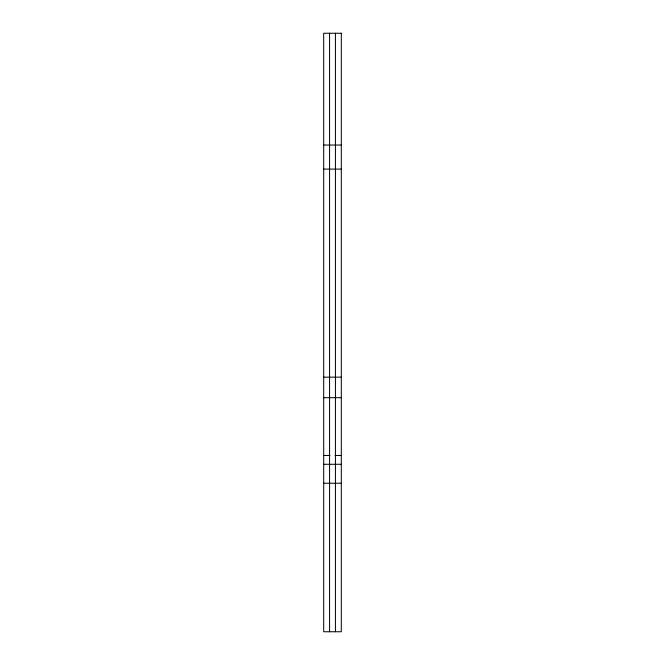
<?xml version="1.0" encoding="UTF-8"?>
<svg xmlns="http://www.w3.org/2000/svg" width="665" height="665" viewBox="0 0 665 665"><rect width="100%" height="100%" fill="white"/><g stroke="black" fill="none" stroke-linecap="round" stroke-linejoin="round"><path stroke-width="1" d="M323.697 145.036L341.303 145.036M323.697 169.093L341.303 169.093M323.697 377.155L341.303 377.155M323.697 397.687L341.303 397.687M323.697 455.459L329.915 455.459M335.085 455.459L341.303 455.459M323.697 464.278L341.303 464.278M323.697 483.222L341.303 483.222M335.426 33.25L335.426 631.75M329.574 33.25L329.574 631.75M341.303 33.25L323.697 33.25L323.697 631.75L341.303 631.75L341.303 33.25"/></g></svg>
